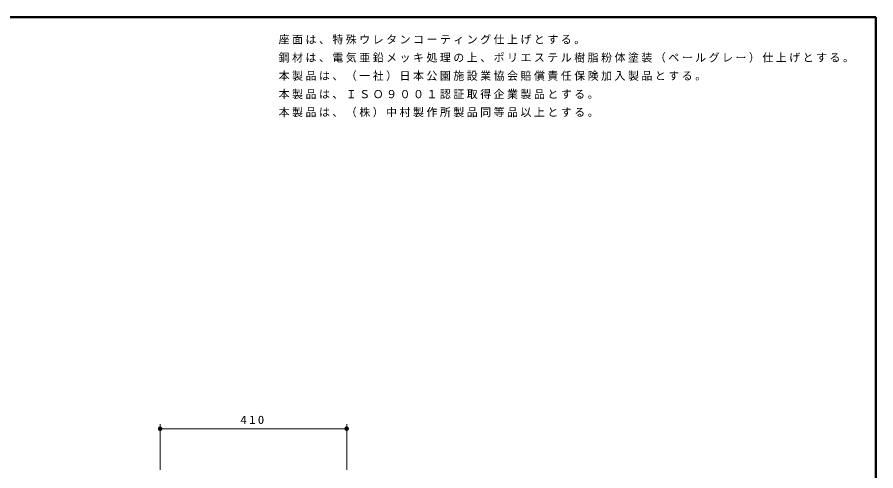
# Model space of a CAD drawing. Units: millimetres on the paper, scale 1:10. Extents: x -385 to 0, y 0 to 267.
# Drawn here: x -188.7 to 0, y 167.4 to 267 of the extents above; entities that cross this region are included whole.
import ezdxf

# ---------------------------------------------------------------- set-up
doc = ezdxf.new("R2010")
doc.units = ezdxf.units.MM
doc.layers.add('LY_1', color=7, linetype='Continuous', lineweight=25)
doc.layers.add('LY_2', color=7, linetype='Continuous', lineweight=13)
doc.styles.add('ＭＳ ゴシック', font='')
doc.styles.get('ＭＳ ゴシック').set_extended_font_data('MS Gothic')

# ---------------------------------------------------------------- blocks, each defined once
blk = doc.blocks.new('filled_dot')
at = {"color": 0, "linetype": 'Continuous', "lineweight": -2, "const_width": 1.25}
blk.add_lwpolyline([(-0.625, 0, 1), (0.625, 0, 1)], format="xyb", close=True, dxfattribs=at)

msp = doc.modelspace()

# ---------------------------------------------------------------- linework, layer by layer
at = {"layer": 'LY_1', "lineweight": 13}
for p, q in [((-157.286, 167.624), (-157.286, 177.624)), ((-116.286, 167.624), (-116.286, 177.624)), ((-157.286, 176.624), (-116.286, 176.624))]:
    msp.add_line(p, q, dxfattribs=at)
at = {"layer": 'LY_2', "lineweight": 50}
for p, q in [((0, 267), (-385, 267)), ((0, 0), (0, 267))]:
    msp.add_line(p, q, dxfattribs=at)

# ---------------------------------------------------------------- block references
at = {"layer": 'LY_1', "lineweight": 13, "xscale": 0.4, "yscale": 0.4}
msp.add_blockref('filled_dot', (-157.286, 176.624), dxfattribs=at)
at = {"layer": 'LY_1', "lineweight": 13, "xscale": 0.4, "yscale": 0.4, "rotation": 180}
msp.add_blockref('filled_dot', (-116.286, 176.624), dxfattribs=at)

# ---------------------------------------------------------------- texts
at = {"layer": 'LY_1', "style": 'ＭＳ ゴシック'}
for s, insert, char_height, attachment_point in [('\\T1.23;座面は、特殊ウレタンコーティング仕上げとする。', (-131.238, 261.001), 1.76, 7), ('\\T1.23;鋼材は、電気亜鉛メッキ処理の上、ポリエステル樹脂粉体塗装（ペールグレー）仕上げとする。', (-131.238, 257.001), 1.76, 7), ('\\T1.23;本製品は、（一社）日本公園施設業協会賠償責任保険加入製品とする。', (-131.238, 253.001), 1.76, 7), ('\\T1.23;本製品は、ＩＳＯ９００１認証取得企業製品とする。', (-131.238, 249.001), 1.76, 7), ('\\T1.23;本製品は、（株）中村製作所製品同等品以上とする。', (-131.238, 245.001), 1.76, 7), ('\\T1.33;\\W1.15;410', (-136.786, 177.624), 1.833, 8)]:
    msp.add_mtext(s, dxfattribs=dict(at, insert=insert, char_height=char_height, attachment_point=attachment_point))

doc.saveas('drawing.dxf')
